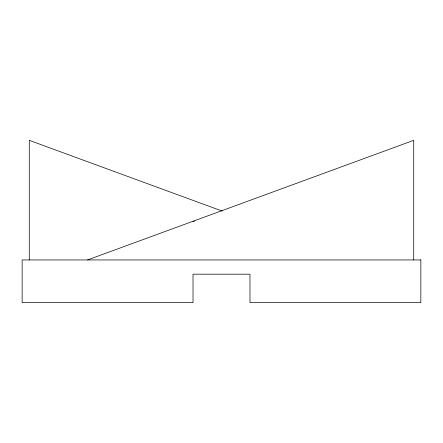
<?xml version="1.0" encoding="UTF-8"?>
<svg xmlns="http://www.w3.org/2000/svg" width="443" height="443" viewBox="0 0 443 443"><rect width="100%" height="100%" fill="white"/><g stroke="black" fill="none" stroke-linecap="round" stroke-linejoin="round"><path stroke-width="0.66" d="M87.52 259.947L413.729 140.337L413.729 259.947M193.021 221.262L194.394 221.262M222.264 211.101L29.271 140.337L29.271 259.947M420.85 259.947L22.15 259.947L22.15 302.663L193.021 302.663L193.021 274.184L249.979 274.184L249.979 302.663L420.85 302.663L420.85 259.947"/></g></svg>
